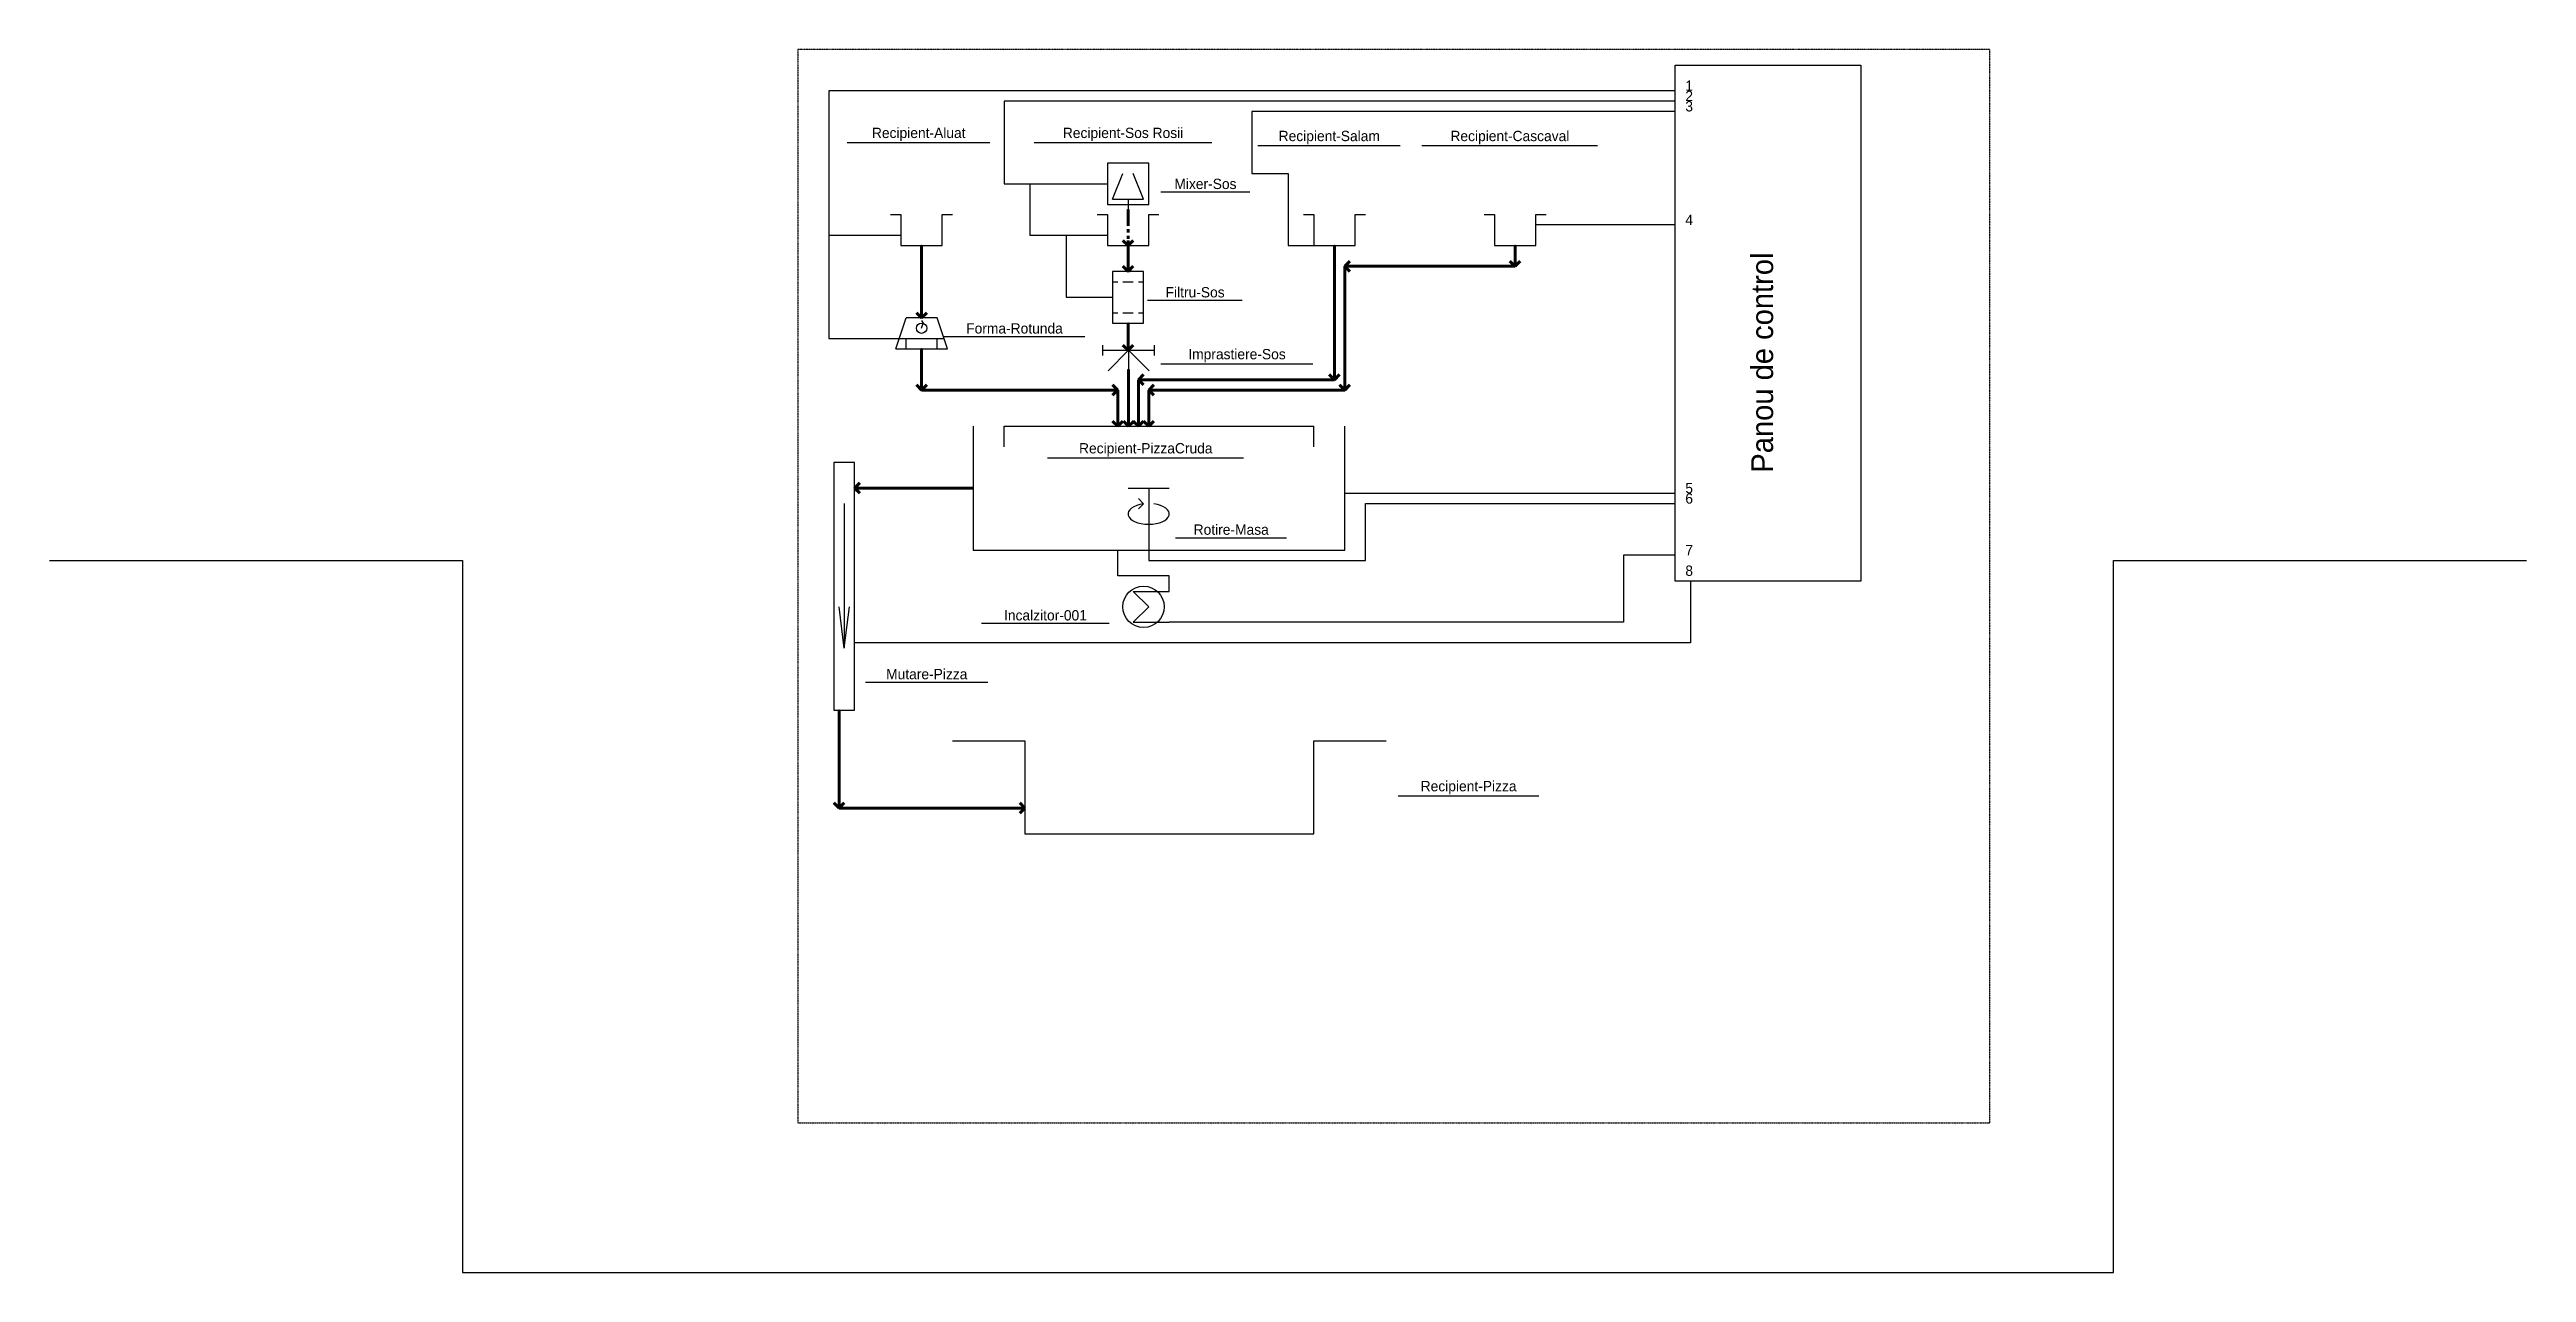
# Model space of a CAD drawing. Header units: millimetres. Extents: x -362 to 838, y -73 to 520.
import ezdxf
from ezdxf.enums import TextEntityAlignment as Align

# ---------------------------------------------------------------- set-up
doc = ezdxf.new("R2010")
doc.units = ezdxf.units.MM
doc.linetypes.add('HIDDEN2', pattern=[0.1875, 0.125, -0.0625])
doc.linetypes.add('PHANTOM2', pattern=[15.875, 7.9375, -1.5875, 1.5875, -1.5875, 1.5875, -1.5875])
for name, color, linetype in [('Annotation', 7, 'Continuous'), ('Equipment', 3, 'Continuous'), ('Instrument Line', 3, 'Continuous'), ('Process', 5, 'Continuous'), ('Text', 7, 'Continuous')]:
    doc.layers.add(name, color=color, linetype=linetype)
doc.layers.add('no plot', color=41, linetype='HIDDEN2', plot=False)
doc.linetypes.add('ISOElectric', pattern='A,15,[130,ltypeshp.shx,S=1.5,R=-25,X=0,Y=0],0,[130,ltypeshp.shx,S=0.9,R=90,X=0.25,Y=-1.3],0.1,[130,ltypeshp.shx,S=0.9,R=90,X=1.4,Y=1.3],5', length=20.1)
doc.linetypes.add('ISORadiation', pattern='A,15,[130,ltypeshp.shx,S=1.5,R=-25,X=0,Y=0],1,[130,ltypeshp.shx,S=1.5,R=-25,X=0,Y=0],5', length=21)

# ---------------------------------------------------------------- blocks, each defined once
blk = doc.blocks.new('ISO Basin - General')
at = {"color": 0, "linetype": 'ByBlock', "lineweight": -2}
for p, q in [((-2, 6), (0, 6)), ((0, 6), (0, 0)), ((8, 6), (10, 6)), ((8, 0), (8, 6)), ((0, 0), (8, 0))]:
    blk.add_line(p, q, dxfattribs=at)
blk = doc.blocks.new('ISO Filter - General Liquid')
at = {"color": 0, "linetype": 'ByBlock', "lineweight": -2}
for p, q in [((-3, 0), (-3, -10)), ((3, 0), (-3, 0)), ((3, -10), (3, 0)), ((-3, -2), (-2, -2)), ((-1, -2), (1, -2)), ((2, -2), (3, -2)), ((-3, -8), (-2, -8)), ((-1, -8), (1, -8)), ((2, -8), (3, -8)), ((-3, -10), (3, -10))]:
    blk.add_line(p, q, dxfattribs=at)
blk = doc.blocks.new('ISO Centrifuge - General')
at = {"color": 0, "linetype": 'ByBlock', "lineweight": -2}
for p, q in [((0, 8), (0, 0)), ((8, 8), (0, 8)), ((1, 1), (3, 6)), ((7, 1), (5, 6)), ((8, 0), (8, 8)), ((0, 0), (8, 0)), ((1, 1), (7, 1)), ((4, 1), (4, -1))]:
    blk.add_line(p, q, dxfattribs=at)
blk = doc.blocks.new('ISO Flow Arrow')
at = {"color": 0, "linetype": 'ByBlock', "lineweight": -2}
for p, q in [((1, 0), (0, 1)), ((1, 0), (0, -1)), ((0, 0), (1, 0))]:
    blk.add_line(p, q, dxfattribs=at)
blk = doc.blocks.new('ISO ASSUMED NOZZLE')
at = {"color": 3, "linetype": 'ByBlock', "lineweight": -2}
blk.add_point((0, 0), dxfattribs=at)
blk = doc.blocks.new('ISO Device - Fluid Distribution')
at = {"color": 0, "linetype": 'ByBlock', "lineweight": -2}
for p, q in [((-0.5, 1.5), (-0.5, 2.5)), ((4.5, 1.5), (4.5, 2.5)), ((-0.5, 2), (0, 2)), ((0, 2), (4, 2)), ((2, 2), (0, 0)), ((2, 2), (2, 0)), ((2, 2), (4, 0)), ((4, 2), (4.5, 2))]:
    blk.add_line(p, q, dxfattribs=at)
blk = doc.blocks.new('ISO Tank - Floating Roof')
at = {"color": 0, "linetype": 'ByBlock', "lineweight": -2}
for p, q in [((0, 6), (0, 0)), ((1, 6), (11, 6)), ((1, 5), (1, 6)), ((11, 5), (11, 6)), ((12, 0), (12, 6)), ((0, 0), (12, 0))]:
    blk.add_line(p, q, dxfattribs=at)
blk = doc.blocks.new('ISO Shaping Machine - Pelletizing Disk')
at = {"color": 0, "linetype": 'ByBlock', "lineweight": -2}
for p, q in [((0, 0), (2, 6)), ((8, 6), (2, 6)), ((5, 5.5), (5.27, 4.96)), ((5, 4), (5.32, 4.95)), ((10, 0), (8, 6)), ((0, 0), (10, 0)), ((0.67, 2), (9.33, 2)), ((2, 0), (2, 2)), ((8, 0), (8, 2))]:
    blk.add_line(p, q, dxfattribs=at)
blk.add_circle((5, 4), 1, dxfattribs=at)
blk = doc.blocks.new('ISO Rotary Table')
at = {"color": 0, "linetype": 'ByBlock', "lineweight": -2}
for p, q in [((-2, 6), (2, 6)), ((-0.5, 4.47), (-1, 5)), ((0, 6), (0, 0)), ((-0.5, 4.47), (-1, 4))]:
    blk.add_line(p, q, dxfattribs=at)
blk.add_ellipse((0, 3.5), major_axis=(2, 0), ratio=0.5, start_param=1.82296, end_param=7.601818, dxfattribs=at)
blk = doc.blocks.new('ISO Heat Exchanger - General (1)')
at = {"color": 0, "linetype": 'ByBlock', "lineweight": -2}
for p, q in [((1, 0), (-2, 3)), ((-2, 3), (5, 3)), ((-2, -3), (1, 0)), ((-2, -3), (5, -3))]:
    blk.add_line(p, q, dxfattribs=at)
blk.add_circle((0, 0), 4, dxfattribs=at)
blk = doc.blocks.new('ISO Conveyor - General')
at = {"color": 0, "linetype": 'ByBlock', "lineweight": -2}
for p, q in [((12, 4), (0, 4)), ((0, 4), (0, 0)), ((12, 0), (12, 4)), ((9, 2), (7, 3)), ((2, 2), (9, 2)), ((9, 2), (7, 1)), ((0, 0), (12, 0))]:
    blk.add_line(p, q, dxfattribs=at)
blk = doc.blocks.new('Equipment Tag_block-2')
at = {"color": 0, "linetype": 'ByBlock', "lineweight": -3}
blk.add_line((-34.6, -4), (34.4, -4), dxfattribs=at)
at = {"color": 0, "linetype": 'ByBlock', "lineweight": -2}
blk.add_attdef('#(Equipment.Tag)', text='', height=5, dxfattribs=at).set_placement((0, 0), align=Align.MIDDLE)
blk = doc.blocks.new('Equipment Tag_block-3')
at = {"color": 0, "linetype": 'ByBlock', "lineweight": -3}
blk.add_line((-43.1, -4), (43, -4), dxfattribs=at)
at = {"color": 0, "linetype": 'ByBlock', "lineweight": -2}
blk.add_attdef('#(Equipment.Tag)', text='', height=5, dxfattribs=at).set_placement((0, 0), align=Align.MIDDLE)
blk = doc.blocks.new('Equipment Tag_block-4')
at = {"color": 0, "linetype": 'ByBlock', "lineweight": -3}
blk.add_line((-34.6, -4), (34.4, -4), dxfattribs=at)
at = {"color": 0, "linetype": 'ByBlock', "lineweight": -2}
blk.add_attdef('#(Equipment.Tag)', text='', height=5, dxfattribs=at).set_placement((0, 0), align=Align.MIDDLE)
blk = doc.blocks.new('Equipment Tag_block-5')
at = {"color": 0, "linetype": 'ByBlock', "lineweight": -3}
blk.add_line((-23, -4), (22.8, -4), dxfattribs=at)
at = {"color": 0, "linetype": 'ByBlock', "lineweight": -2}
blk.add_attdef('#(Equipment.Tag)', text='', height=5, dxfattribs=at).set_placement((0, 0), align=Align.MIDDLE)
blk = doc.blocks.new('Equipment Tag_block-6')
at = {"color": 0, "linetype": 'ByBlock', "lineweight": -3}
blk.add_line((-21.6, -4), (21.5, -4), dxfattribs=at)
at = {"color": 0, "linetype": 'ByBlock', "lineweight": -2}
blk.add_attdef('#(Equipment.Tag)', text='', height=5, dxfattribs=at).set_placement((0, 0), align=Align.MIDDLE)
blk = doc.blocks.new('Equipment Tag_block-7')
at = {"color": 0, "linetype": 'ByBlock', "lineweight": -3}
blk.add_line((-36.9, -4), (36.7, -4), dxfattribs=at)
at = {"color": 0, "linetype": 'ByBlock', "lineweight": -2}
blk.add_attdef('#(Equipment.Tag)', text='', height=5, dxfattribs=at).set_placement((0, 0), align=Align.MIDDLE)
blk = doc.blocks.new('Equipment Tag_block-8')
at = {"color": 0, "linetype": 'ByBlock', "lineweight": -3}
blk.add_line((-47.6, -4), (47.4, -4), dxfattribs=at)
at = {"color": 0, "linetype": 'ByBlock', "lineweight": -2}
blk.add_attdef('#(Equipment.Tag)', text='', height=5, dxfattribs=at).set_placement((0, 0), align=Align.MIDDLE)
blk = doc.blocks.new('Equipment Tag_block-9')
at = {"color": 0, "linetype": 'ByBlock', "lineweight": -3}
blk.add_line((-42.7, -4), (42.5, -4), dxfattribs=at)
at = {"color": 0, "linetype": 'ByBlock', "lineweight": -2}
blk.add_attdef('#(Equipment.Tag)', text='', height=5, dxfattribs=at).set_placement((0, 0), align=Align.MIDDLE)
blk = doc.blocks.new('Equipment Tag_block-10')
at = {"color": 0, "linetype": 'ByBlock', "lineweight": -3}
blk.add_line((-34.2, -4), (34, -4), dxfattribs=at)
at = {"color": 0, "linetype": 'ByBlock', "lineweight": -2}
blk.add_attdef('#(Equipment.Tag)', text='', height=5, dxfattribs=at).set_placement((0, 0), align=Align.MIDDLE)
blk = doc.blocks.new('Equipment Tag_block-11')
at = {"color": 0, "linetype": 'ByBlock', "lineweight": -3}
blk.add_line((-27, -4), (26.8, -4), dxfattribs=at)
at = {"color": 0, "linetype": 'ByBlock', "lineweight": -2}
blk.add_attdef('#(Equipment.Tag)', text='', height=5, dxfattribs=at).set_placement((0, 0), align=Align.MIDDLE)
blk = doc.blocks.new('Equipment Tag_block-12')
at = {"color": 0, "linetype": 'ByBlock', "lineweight": -3}
blk.add_line((-31, -4), (30.9, -4), dxfattribs=at)
at = {"color": 0, "linetype": 'ByBlock', "lineweight": -2}
blk.add_attdef('#(Equipment.Tag)', text='', height=5, dxfattribs=at).set_placement((0, 0), align=Align.MIDDLE)
blk = doc.blocks.new('Equipment Tag_block-13')
at = {"color": 0, "linetype": 'ByBlock', "lineweight": -3}
blk.add_line((-34.2, -4), (34, -4), dxfattribs=at)
at = {"color": 0, "linetype": 'ByBlock', "lineweight": -2}
blk.add_attdef('#(Equipment.Tag)', text='', height=5, dxfattribs=at).set_placement((0, 0), align=Align.MIDDLE)
blk = doc.blocks.new('Equipment Tag_block-14')
at = {"color": 0, "linetype": 'ByBlock', "lineweight": -3}
blk.add_line((-29.7, -4), (29.5, -4), dxfattribs=at)
at = {"color": 0, "linetype": 'ByBlock', "lineweight": -2}
blk.add_attdef('#(Equipment.Tag)', text='', height=5, dxfattribs=at).set_placement((0, 0), align=Align.MIDDLE)

msp = doc.modelspace()

# ---------------------------------------------------------------- linework, layer by layer
msp.add_lwpolyline([(425, 512.5), (515, 512.5), (515, 262.5), (425, 262.5)], close=True)
at = {"layer": 'Instrument Line', "color": 1, "linetype": 'ISOElectric', "lineweight": 25}
for p, q in [((425, 500), (15, 500)), ((15, 500), (15, 430)), ((425, 495), (100, 495)), ((100, 495), (100, 455)), ((425, 490), (220, 490)), ((220, 490), (220, 460)), ((220, 460), (237.5, 460)), ((237.5, 460), (237.5, 425)), ((100, 455), (150, 455)), ((112.5, 455), (112.5, 430)), ((425, 435), (357.5, 435)), ((15, 430), (50, 430)), ((15, 430), (15, 380)), ((112.5, 430), (150, 430)), ((130, 430), (130, 400)), ((237.5, 425), (250, 425)), ((130, 400), (152.5, 400)), ((15, 380), (49.2, 380)), ((265, 305), (425, 305)), ((275, 272.5), (275, 300)), ((275, 300), (425, 300)), ((170, 277.5), (170, 272.5)), ((170, 272.5), (275, 272.5)), ((425, 275), (400, 275)), ((400, 275), (400, 242.5)), ((432.5, 262.5), (432.5, 232.5)), ((400, 242.5), (180, 242.5)), ((432.5, 232.5), (27.5, 232.5))]:
    msp.add_line(p, q, dxfattribs=at)
at = {"layer": 'Instrument Line', "color": 1, "linetype": 'ISORadiation', "lineweight": 25}
for p, q in [((155, 265), (155, 277.5)), ((180, 265), (155, 265)), ((180, 257.5), (180, 265))]:
    msp.add_line(p, q, dxfattribs=at)
at = {"layer": 'no plot'}
msp.add_lwpolyline([(0, 0), (577.5, 0), (577.5, 520), (0, 520)], close=True, dxfattribs=at)
at = {"layer": 'Process', "color": 3, "linetype": 'PHANTOM2', "lineweight": 100}
for p, q in [((160, 442.5), (160, 427.5)), ((160, 425), (160, 425))]:
    msp.add_line(p, q, dxfattribs=at)
at = {"layer": 'Process', "color": 5, "linetype": 'Continuous', "lineweight": 100}
for p, q in [((60, 425), (60, 392.5)), ((160, 425), (160, 415)), ((260, 425), (260, 362.5)), ((347.5, 425), (347.5, 417.5)), ((160, 412.5), (160, 412.5)), ((265, 415), (265, 415)), ((265, 415), (265, 357.5)), ((347.5, 415), (267.5, 415)), ((347.5, 415), (347.5, 415)), ((60, 390), (60, 390)), ((160, 387.5), (160, 376.8)), ((60, 375), (60, 357.5)), ((160, 374.3), (160, 374.3)), ((160.3, 365), (160.3, 340)), ((165, 360), (165, 360)), ((165, 360), (165, 340)), ((260, 360), (167.5, 360)), ((260, 360), (260, 360)), ((60, 355), (60, 355)), ((60, 355), (152.5, 355)), ((155, 355), (155, 355)), ((155, 355), (155, 340)), ((170, 355), (170, 355)), ((170, 355), (170, 340)), ((265, 355), (172.5, 355)), ((265, 355), (265, 355)), ((155, 337.5), (155, 337.5)), ((160.3, 337.5), (160.3, 337.5)), ((165, 337.5), (165, 337.5)), ((170, 337.5), (170, 337.5)), ((27.5, 307.5), (27.5, 307.5)), ((85, 307.5), (30, 307.5)), ((20, 200), (20, 155)), ((20, 152.5), (20, 152.5)), ((20, 152.5), (107.5, 152.5)), ((110, 152.5), (110, 152.5))]:
    msp.add_line(p, q, dxfattribs=at)

# ---------------------------------------------------------------- block references
at = {"layer": 'Annotation', "color": 7, "linetype": 'ByBlock', "lineweight": 100, "xscale": 2.5, "yscale": 2.5, "zscale": 2.5}
for p, rotation in [((160, 427.5), 270), ((160, 415), 270.0000000000001), ((267.5, 415), 180), ((347.5, 417.5), 270), ((60, 392.5), 270), ((160, 376.8), 270), ((167.5, 360), 180), ((260, 362.5), 270), ((60, 357.5), 270), ((172.5, 355), 180), ((265, 357.5), 270), ((155, 340), 270), ((160.3, 340), 270), ((165, 340), 270), ((170, 340), 270), ((30, 307.5), 180), ((20, 155), 270)]:
    msp.add_blockref('ISO Flow Arrow', p, dxfattribs=dict(at, rotation=rotation))
for p in [(152.5, 355), (107.5, 152.5)]:
    msp.add_blockref('ISO Flow Arrow', p, dxfattribs=at)
at = {"layer": 'Equipment', "linetype": 'ByBlock'}
for name, p, xscale, yscale, zscale in [('ISO Centrifuge - General', (150, 445), 2.5, 2.5, 2.5), ('ISO Shaping Machine - Pelletizing Disk', (47.5, 375), 2.5, 2.5, 2.5), ('ISO Device - Fluid Distribution', (150.3, 364.3), 5, 5, 5), ('ISO ASSUMED NOZZLE', (27.5, 307.5), 2.5, 2.5, 2.5), ('ISO Rotary Table', (170, 277.5), 5, 5, 5), ('ISO Basin - General', (-162.5, -72.5), 100, 57.50000000000001, 115.3527199505933), ('ISO Heat Exchanger - General (1)', (167.5, 250), 2.5, 2.5, 2.5)]:
    msp.add_blockref(name, p, dxfattribs=dict(at, xscale=xscale, yscale=yscale, zscale=zscale))
at = {"layer": 'Equipment', "color": 1, "linetype": 'ByBlock'}
for name, p, xscale, yscale, zscale in [('ISO Basin - General', (50, 425), 2.5, 2.5, 3.535533905932738), ('ISO Basin - General', (150, 425), 2.5, 2.5, 3.535533905932738), ('ISO Basin - General', (250, 425), 2.5, 2.5, 3.535533905932738), ('ISO Basin - General', (337.5, 425), 2.5, 2.5, 3.535533905932738), ('ISO Tank - Floating Roof', (85, 277.5), 15, 9.999999999999998, 18.02775637731995), ('ISO Basin - General', (110, 140), 17.5, 7.500000000000001, 19.03943276465977)]:
    msp.add_blockref(name, p, dxfattribs=dict(at, xscale=xscale, yscale=yscale, zscale=zscale))
at = {"layer": 'Equipment', "linetype": 'ByBlock', "xscale": 2.5, "yscale": 2.5, "zscale": 2.5}
for p, rotation in [((160, 442.5), 270), ((60, 425), 270), ((260, 425), 270), ((347.5, 425), 270), ((160, 412.5), 90.00000000000014), ((60, 390), 90), ((160, 387.5), 270), ((60, 375), 270), ((160, 374.3), 90), ((160.3, 365), 270), ((155, 337.5), 90), ((160.3, 337.5), 90), ((165, 337.5), 90), ((170, 337.5), 90), ((85, 307.5), 180), ((20, 200), 270), ((110, 152.5), 180)]:
    msp.add_blockref('ISO ASSUMED NOZZLE', p, dxfattribs=dict(at, rotation=rotation))
at = {"layer": 'Equipment', "color": 0, "linetype": 'ByBlock', "xscale": 2.5, "yscale": 2.5, "zscale": 2.5}
msp.add_blockref('ISO Filter - General Liquid', (160, 412.5), dxfattribs=at)
at = {"layer": 'Equipment', "color": 0, "linetype": 'ByBlock', "xscale": 10, "yscale": 2.5, "zscale": 10.30776406404415, "rotation": 270}
msp.add_blockref('ISO Conveyor - General', (17.5, 320), dxfattribs=at)
at = {"layer": 'Text'}
for name, p, values in [('Equipment Tag_block-2', (58.6, 479), {'#(Equipment.Tag)': 'Recipient-Aluat'}), ('Equipment Tag_block-3', (157.6, 479), {'#(Equipment.Tag)': 'Recipient-Sos Rosii'}), ('Equipment Tag_block-4', (257.5, 477.5), {'#(Equipment.Tag)': 'Recipient-Salam'}), ('Equipment Tag_block-9', (345, 477.5), {'#(Equipment.Tag)': 'Recipient-Cascaval'}), ('Equipment Tag_block-6', (197.5, 455), {'#(Equipment.Tag)': 'Mixer-Sos'}), ('Equipment Tag_block-5', (192.5, 402.5), {'#(Equipment.Tag)': 'Filtru-Sos'}), ('Equipment Tag_block-10', (105, 385), {'#(Equipment.Tag)': 'Forma-Rotunda'}), ('Equipment Tag_block-7', (212.8, 371.8), {'#(Equipment.Tag)': 'Imprastiere-Sos'}), ('Equipment Tag_block-8', (168.6, 326.2), {'#(Equipment.Tag)': 'Recipient-PizzaCruda'}), ('Equipment Tag_block-11', (210, 287.5), {'#(Equipment.Tag)': 'Rotire-Masa'}), ('Equipment Tag_block-12', (120, 246), {'#(Equipment.Tag)': 'Incalzitor-001'}), ('Equipment Tag_block-14', (62.5, 217.5), {'#(Equipment.Tag)': 'Mutare-Pizza'}), ('Equipment Tag_block-13', (325, 162.5), {'#(Equipment.Tag)': 'Recipient-Pizza'})]:
    msp.add_blockref(name, p, dxfattribs=at).add_auto_attribs(values)

# ---------------------------------------------------------------- texts
for s, p in [('1', (430, 500)), ('2', (430, 495)), ('3', (430, 490)), ('4', (430, 435)), ('5', (430, 305)), ('6', (430, 300)), ('7', (430, 275)), ('8', (430, 265))]:
    msp.add_text(s, height=5).set_placement(p)
msp.add_text('Panou de control', height=10.549, rotation=90).set_placement((472.5, 315))

doc.saveas('drawing.dxf')
